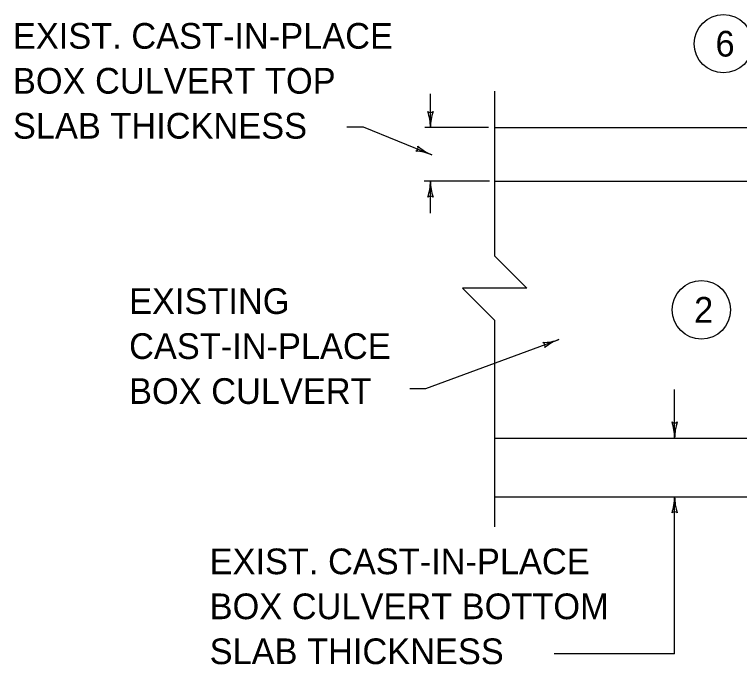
# Model space of a CAD drawing. Extents: x 1007 to 1035.5, y 1000.5 to 1021.5.
# Drawn here: x 1024.13 to 1029.77, y 1009.33 to 1014.39 of the extents above; entities that cross this region are included whole.
import ezdxf

# ---------------------------------------------------------------- set-up
doc = ezdxf.new("R2010")
doc.units = 0
doc.layers.add('Level 1', color=7, linetype='Continuous')

msp = doc.modelspace()

# ---------------------------------------------------------------- linework, layer by layer
at = {"layer": 'Level 1'}
for p, q in [((1027.3666, 1013.5091), (1027.3666, 1013.7728)), ((1026.7174, 1013.5154), (1026.8424, 1013.5154)), ((1026.8424, 1013.5154), (1027.3772, 1013.2977)), ((1027.8195, 1013.5091), (1027.3244, 1013.5091)), ((1027.8666, 1013.5091), (1030.3748, 1013.5091)), ((1027.8268, 1013.0924), (1027.3178, 1013.0924)), ((1027.3666, 1012.8424), (1027.3666, 1013.0924)), ((1027.8666, 1013.0924), (1030.3748, 1013.0924)), ((1027.3307, 1011.4768), (1028.3669, 1011.8595)), ((1027.2057, 1011.4768), (1027.3307, 1011.4768)), ((1029.2675, 1011.0924), (1029.2675, 1011.47)), ((1027.8666, 1011.0924), (1030.3606, 1011.0924)), ((1027.8666, 1010.6341), (1030.3748, 1010.6341)), ((1029.2675, 1009.4114), (1029.2675, 1010.6341)), ((1029.2675, 1009.4114), (1028.3306, 1009.4114))]:
    msp.add_line(p, q, dxfattribs=at)
msp.add_lwpolyline([(1027.8666, 1013.7925), (1027.8666, 1013.5091), (1027.8666, 1013.0924), (1027.8666, 1012.5095), (1028.1166, 1012.2595), (1027.6166, 1012.2595), (1027.8666, 1012.0095), (1027.8666, 1011.0924), (1027.8666, 1010.6341), (1027.8666, 1010.4012)], dxfattribs=at)
for centre in [(1029.6469, 1014.162), (1029.4754, 1012.0903)]:
    msp.add_circle(centre, 0.2274, dxfattribs=at)
for centre, radius, start, end in [((1027.3666, 1013.6577), 0.0313, 228.7746, 310.8913), ((1026.9756, 1013.5091), 0.3909, 0, 18.6688), ((1027.7575, 1013.5091), 0.3909, 161.3472, 179.9939), ((1026.9756, 1013.5091), 0.3909, 359.9878, 0), ((1027.2395, 1013.3538), 0.0313, 296.6185, 18.7352), ((1027.5246, 1013.6597), 0.3909, 229.191, 247.8378), ((1027.2297, 1012.9356), 0.3909, 67.8439, 86.5126), ((1027.2297, 1012.9356), 0.3909, 67.8316, 67.8439), ((1026.9756, 1013.0924), 0.3909, 341.3472, 359.9939), ((1027.7575, 1013.0924), 0.3909, 179.9878, 180), ((1027.7575, 1013.0924), 0.3909, 180, 198.6688), ((1027.3665, 1012.9438), 0.0313, 48.7746, 130.8913), ((1028.2315, 1012.2262), 0.3909, 271.6194, 290.2661), ((1028.2275, 1011.808), 0.0313, 339.0468, 61.1635), ((1028.5024, 1011.4928), 0.3909, 110.2722, 128.941), ((1028.5024, 1011.4928), 0.3909, 110.26, 110.2722), ((1028.8765, 1011.0924), 0.3909, 0, 18.6688), ((1029.2675, 1011.241), 0.0313, 228.7746, 310.8913), ((1029.6584, 1011.0924), 0.3909, 161.3472, 179.9939), ((1028.8765, 1010.6341), 0.3909, 341.3472, 359.9939), ((1029.6584, 1010.6341), 0.3909, 179.9878, 180), ((1029.6584, 1010.6341), 0.3909, 180, 198.6688), ((1029.2674, 1010.4854), 0.0313, 48.7746, 130.8913)]:
    msp.add_arc(centre, radius, start, end, dxfattribs=at)

# ---------------------------------------------------------------- texts
for s, p in [('EXIST. CAST-IN-PLACE', (1024.1178, 1014.1231)), ('6', (1029.5855, 1014.062)), ('BOX CULVERT TOP', (1024.1178, 1013.7731)), ('SLAB THICKNESS', (1024.1178, 1013.4231)), ('EXISTING', (1025.0217, 1012.058)), ('2', (1029.4188, 1011.9903)), ('CAST-IN-PLACE', (1025.0217, 1011.708)), ('BOX CULVERT', (1025.0217, 1011.358)), ('EXIST. CAST-IN-PLACE', (1025.6486, 1010.0321)), ('BOX CULVERT BOTTOM', (1025.6486, 1009.6821)), ('SLAB THICKNESS', (1025.6486, 1009.3321))]:
    msp.add_text(s, height=0.2, dxfattribs=at).set_placement(p)

doc.saveas('drawing.dxf')
